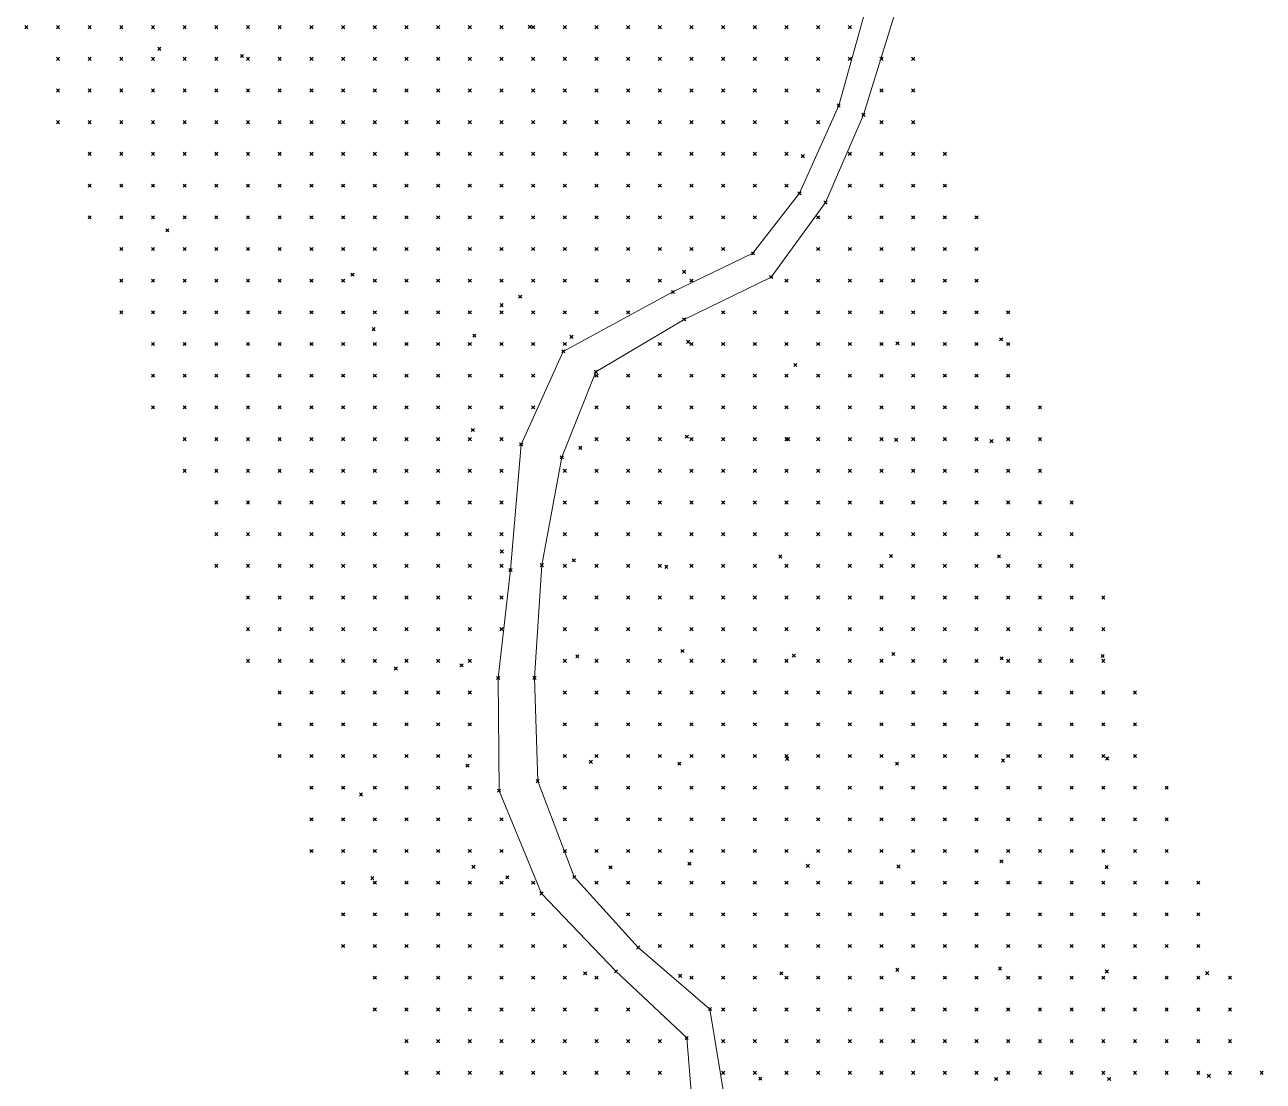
# Model space of a CAD drawing. Header units: metres. Extents: x 441556 to 446409, y 432338 to 461058.
# Drawn here: x 445040.2 to 445157.5, y 440030 to 440130 of the extents above; entities that cross this region are included whole.
import ezdxf

# ---------------------------------------------------------------- set-up
doc = ezdxf.new("R2010")
doc.units = ezdxf.units.M
doc.header["$MEASUREMENT"] = 0
doc.header["$PDMODE"] = 35
doc.header["$PDSIZE"] = 0.15
for name, color, linetype, lineweight in [('DTM-BRE-RevN_GRP_DRUM DE PIATRA', 2, 'Continuous', 0), ('DTM-BRE-RevN_GRP_DRUM PIATRA', 2, 'Continuous', 0), ('DTM-NOK-RevN_LIDAR_co_lidar', 91, 'Continuous', 0), ('DTM-NOK-RevN_RTK', 32, 'Continuous', 0)]:
    doc.layers.add(name, color=color, linetype=linetype, lineweight=lineweight)

msp = doc.modelspace()

# ---------------------------------------------------------------- linework, layer by layer
at = {"layer": 'DTM-BRE-RevN_GRP_DRUM DE PIATRA'}
for p, q in [((445117.26, 440122.335, 433.041), (445119.86, 440131.598, 432.297)), ((445113.547, 440114.025, 433.828), (445117.26, 440122.335, 433.041)), ((445109.14, 440108.341, 434.285), (445113.547, 440114.025, 433.828)), ((445101.568, 440104.683, 433.831), (445109.14, 440108.341, 434.285)), ((445091.178, 440099.06, 432.723), (445101.568, 440104.683, 433.831)), ((445087.185, 440090.257, 432.21), (445091.178, 440099.06, 432.723)), ((445086.177, 440078.369, 431.451), (445087.185, 440090.257, 432.21)), ((445085.015, 440068.133, 430.974), (445086.177, 440078.369, 431.451)), ((445085.099, 440057.468, 430.67), (445085.015, 440068.133, 430.974)), ((445089.114, 440047.747, 430.329), (445085.099, 440057.468, 430.67)), ((445096.167, 440040.378, 430.161), (445089.114, 440047.747, 430.329)), ((445102.869, 440034.067, 430.26), (445096.167, 440040.378, 430.161)), ((445103.622, 440024.885, 429.878), (445102.869, 440034.067, 430.26))]:
    msp.add_line(p, q, dxfattribs=at)
at = {"layer": 'DTM-BRE-RevN_GRP_DRUM PIATRA'}
for p, q in [((445119.602, 440121.449, 433.139), (445122.621, 440131.141, 432.526)), ((445116.007, 440113.152, 433.912), (445119.602, 440121.449, 433.139)), ((445110.869, 440106.095, 434.525), (445116.007, 440113.152, 433.912)), ((445102.619, 440102.09, 433.757), (445110.869, 440106.095, 434.525)), ((445094.261, 440097.121, 432.701), (445102.619, 440102.09, 433.757)), ((445091.037, 440089.033, 432.189), (445094.261, 440097.121, 432.701)), ((445089.147, 440078.82, 431.49), (445091.037, 440089.033, 432.189)), ((445088.452, 440068.149, 431.044), (445089.147, 440078.82, 431.49)), ((445088.753, 440058.378, 430.846), (445088.452, 440068.149, 431.044)), ((445092.225, 440049.31, 430.518), (445088.753, 440058.378, 430.846)), ((445098.27, 440042.626, 430.307), (445092.225, 440049.31, 430.518)), ((445105.065, 440036.803, 430.589), (445098.27, 440042.626, 430.307)), ((445107.065, 440024.712, 430.101), (445105.065, 440036.803, 430.589))]:
    msp.add_line(p, q, dxfattribs=at)
at = {"layer": 'DTM-NOK-RevN_LIDAR_co_lidar'}
for p in [(445040.335, 440129.747, 389.795), (445043.334, 440129.747, 394.105), (445046.333, 440129.747, 397.043), (445049.333, 440129.747, 399.314), (445052.332, 440129.747, 402.96), (445055.331, 440129.747, 405.976), (445058.331, 440129.747, 407.213), (445061.33, 440129.747, 408.765), (445064.329, 440129.747, 409.65), (445067.329, 440129.747, 410.828), (445070.328, 440129.747, 411.958), (445073.327, 440129.747, 412.6), (445076.327, 440129.747, 413.045), (445079.326, 440129.747, 413.601), (445082.325, 440129.747, 414.179), (445085.325, 440129.747, 415.358), (445088.014, 440129.777, 414.815), (445088.324, 440129.747, 415.446), (445091.323, 440129.747, 415.726), (445094.323, 440129.747, 416.325), (445097.322, 440129.747, 417.231), (445100.321, 440129.747, 418.263), (445103.321, 440129.747, 419.072), (445106.32, 440129.747, 420.031), (445109.319, 440129.747, 421.636), (445112.319, 440129.747, 424.04), (445115.318, 440129.747, 427.44), (445118.317, 440129.747, 430.794), (445052.925, 440127.703, 402.155), (445060.75, 440127.014, 408.397), (445043.334, 440126.748, 397.965), (445046.333, 440126.748, 400.291), (445049.333, 440126.748, 400.965), (445052.332, 440126.748, 402.569), (445055.331, 440126.748, 405.294), (445058.331, 440126.748, 407.226), (445061.33, 440126.748, 409.1), (445064.329, 440126.748, 410.841), (445067.329, 440126.748, 412.506), (445070.328, 440126.748, 413.686), (445073.327, 440126.748, 414.246), (445076.327, 440126.748, 414.699), (445079.326, 440126.748, 414.647), (445082.325, 440126.748, 414.382), (445085.325, 440126.748, 415.31), (445088.324, 440126.748, 415.936), (445091.323, 440126.748, 416.494), (445094.323, 440126.748, 416.881), (445097.322, 440126.748, 417.738), (445100.321, 440126.748, 418.745), (445103.321, 440126.748, 419.796), (445106.32, 440126.748, 421.512), (445109.319, 440126.748, 423.997), (445112.319, 440126.748, 426.608), (445115.318, 440126.748, 429.294), (445118.317, 440126.748, 431.624), (445121.317, 440126.748, 432.842), (445124.316, 440126.748, 434.533), (445043.334, 440123.748, 403.35), (445046.333, 440123.748, 405.764), (445049.333, 440123.748, 406.293), (445052.332, 440123.748, 406.287), (445055.331, 440123.748, 408.242), (445058.331, 440123.748, 409.936), (445061.33, 440123.748, 411.878), (445064.329, 440123.748, 413.504), (445067.329, 440123.748, 414.782), (445070.328, 440123.748, 416.055), (445073.327, 440123.748, 416.755), (445076.327, 440123.748, 417.226), (445079.326, 440123.748, 417.15), (445082.325, 440123.748, 416.574), (445085.325, 440123.748, 417.132), (445088.324, 440123.748, 417.843), (445091.323, 440123.748, 418.602), (445094.323, 440123.748, 418.929), (445097.322, 440123.748, 419.35), (445100.321, 440123.748, 420.137), (445103.321, 440123.748, 421.443), (445106.32, 440123.748, 423.451), (445109.319, 440123.748, 425.995), (445112.319, 440123.748, 428.785), (445115.318, 440123.748, 431.254), (445121.317, 440123.748, 433.274), (445124.316, 440123.748, 434.93), (445043.334, 440120.749, 407.726), (445046.333, 440120.749, 409.598), (445049.333, 440120.749, 410.864), (445052.332, 440120.749, 411.029), (445055.331, 440120.749, 411.171), (445058.331, 440120.749, 412.274), (445061.33, 440120.749, 414.172), (445064.329, 440120.749, 415.916), (445067.329, 440120.749, 417.198), (445070.328, 440120.749, 418.359), (445073.327, 440120.749, 419.479), (445076.327, 440120.749, 419.969), (445079.326, 440120.749, 420.058), (445082.325, 440120.749, 419.712), (445085.325, 440120.749, 419.533), (445088.324, 440120.749, 420.353), (445091.323, 440120.749, 421.318), (445094.323, 440120.749, 421.726), (445097.322, 440120.749, 421.459), (445100.321, 440120.749, 421.809), (445103.321, 440120.749, 423.323), (445106.32, 440120.749, 425.237), (445109.319, 440120.749, 427.376), (445112.319, 440120.749, 430.152), (445115.318, 440120.749, 432.39), (445121.317, 440120.749, 433.923), (445124.316, 440120.749, 435.583), (445046.333, 440117.75, 412.043), (445049.333, 440117.75, 413.324), (445052.332, 440117.75, 413.69), (445055.331, 440117.75, 413.741), (445058.331, 440117.75, 414.622), (445061.33, 440117.75, 416.438), (445064.329, 440117.75, 418.457), (445067.329, 440117.75, 419.901), (445070.328, 440117.75, 420.964), (445073.327, 440117.75, 422.244), (445076.327, 440117.75, 422.72), (445079.326, 440117.75, 422.665), (445082.325, 440117.75, 422.708), (445085.325, 440117.75, 422.736), (445088.324, 440117.75, 423.197), (445091.323, 440117.75, 423.951), (445094.323, 440117.75, 424.49), (445097.322, 440117.75, 423.872), (445100.321, 440117.75, 423.797), (445103.321, 440117.75, 425.03), (445106.32, 440117.75, 427.059), (445109.319, 440117.75, 429.205), (445112.319, 440117.75, 431.357), (445113.857, 440117.542, 432.274), (445118.317, 440117.75, 433.711), (445121.317, 440117.75, 435.024), (445124.316, 440117.75, 436.594), (445127.316, 440117.75, 437.657), (445046.333, 440114.75, 413.571), (445049.333, 440114.75, 415.27), (445052.332, 440114.75, 416.212), (445055.331, 440114.75, 416.44), (445058.331, 440114.75, 417.031), (445061.33, 440114.75, 418.7), (445064.329, 440114.75, 420.764), (445067.329, 440114.75, 422.449), (445070.328, 440114.75, 423.796), (445073.327, 440114.75, 424.643), (445076.327, 440114.75, 424.922), (445079.326, 440114.75, 425.34), (445082.325, 440114.75, 425.837), (445085.325, 440114.75, 425.462), (445088.324, 440114.75, 425.477), (445091.323, 440114.75, 426.229), (445094.323, 440114.75, 426.981), (445097.322, 440114.75, 426.222), (445100.321, 440114.75, 426.111), (445103.321, 440114.75, 426.92), (445106.32, 440114.75, 428.704), (445109.319, 440114.75, 431), (445112.319, 440114.75, 432.69), (445118.317, 440114.75, 434.631), (445121.317, 440114.75, 436.505), (445124.316, 440114.75, 437.998), (445127.316, 440114.75, 439.002), (445046.333, 440111.751, 414.197), (445049.333, 440111.751, 415.966), (445052.332, 440111.751, 417.572), (445055.331, 440111.751, 418.664), (445058.331, 440111.751, 419.414), (445061.33, 440111.751, 420.845), (445064.329, 440111.751, 422.834), (445067.329, 440111.751, 424.803), (445070.328, 440111.751, 425.926), (445073.327, 440111.751, 426.477), (445076.327, 440111.751, 427.098), (445079.326, 440111.751, 427.591), (445082.325, 440111.751, 428.298), (445085.325, 440111.751, 428.215), (445088.324, 440111.751, 427.862), (445091.323, 440111.751, 428.345), (445094.323, 440111.751, 428.981), (445097.322, 440111.751, 428.389), (445100.321, 440111.751, 428.727), (445103.321, 440111.751, 429.597), (445106.32, 440111.751, 430.622), (445109.319, 440111.751, 432.235), (445115.318, 440111.751, 434.347), (445118.317, 440111.751, 435.874), (445121.317, 440111.751, 438.087), (445124.316, 440111.751, 439.864), (445127.316, 440111.751, 440.852), (445130.315, 440111.751, 442.122), (445053.691, 440110.508, 418.885), (445049.333, 440108.752, 416.2), (445052.332, 440108.752, 418.065), (445055.331, 440108.752, 419.773), (445058.331, 440108.752, 421.307), (445061.33, 440108.752, 422.636), (445064.329, 440108.752, 424.193), (445067.329, 440108.752, 425.717), (445070.328, 440108.752, 426.731), (445073.327, 440108.752, 427.757), (445076.327, 440108.752, 428.734), (445079.326, 440108.752, 429.465), (445082.325, 440108.752, 430.274), (445085.325, 440108.752, 430.512), (445088.324, 440108.752, 430.44), (445091.323, 440108.752, 430.393), (445094.323, 440108.752, 430.724), (445097.322, 440108.752, 430.866), (445100.321, 440108.752, 431.312), (445103.321, 440108.752, 432.074), (445106.32, 440108.752, 432.915), (445115.318, 440108.752, 435.298), (445118.317, 440108.752, 437.109), (445121.317, 440108.752, 439.107), (445124.316, 440108.752, 441.122), (445127.316, 440108.752, 442.151), (445130.315, 440108.752, 443.128), (445049.333, 440105.752, 416.078), (445052.332, 440105.752, 417.821), (445055.331, 440105.752, 419.502), (445058.331, 440105.752, 421.214), (445061.33, 440105.752, 422.923), (445064.329, 440105.752, 424.32), (445067.329, 440105.752, 425.556), (445070.328, 440105.752, 426.769), (445071.211, 440106.325, 427.29), (445073.327, 440105.752, 427.955), (445076.327, 440105.752, 429.13), (445079.326, 440105.752, 430.032), (445082.325, 440105.752, 431.1), (445085.325, 440105.752, 432.057), (445088.324, 440105.752, 432.353), (445091.323, 440105.752, 432.438), (445094.323, 440105.752, 432.616), (445097.322, 440105.752, 432.964), (445100.321, 440105.752, 433.319), (445102.618, 440106.584, 433.61), (445103.321, 440105.752, 433.692), (445112.319, 440105.752, 434.869), (445115.318, 440105.752, 436.172), (445118.317, 440105.752, 438.093), (445121.317, 440105.752, 440.343), (445124.316, 440105.752, 442.114), (445127.316, 440105.752, 443.013), (445130.315, 440105.752, 443.929), (445087.096, 440104.24, 432.565), (445049.333, 440102.753, 415.496), (445052.332, 440102.753, 417.136), (445055.331, 440102.753, 418.814), (445058.331, 440102.753, 420.694), (445061.33, 440102.753, 422.303), (445064.329, 440102.753, 423.901), (445067.329, 440102.753, 425.305), (445070.328, 440102.753, 426.483), (445073.327, 440102.753, 427.838), (445076.327, 440102.753, 428.976), (445079.326, 440102.753, 430.264), (445082.325, 440102.753, 431.525), (445085.325, 440102.753, 432.295), (445088.324, 440102.753, 432.629), (445091.323, 440102.753, 432.792), (445094.323, 440102.753, 432.96), (445097.322, 440102.753, 433.135), (445106.32, 440102.753, 434.352), (445109.319, 440102.753, 435.132), (445112.319, 440102.753, 436.186), (445115.318, 440102.753, 437.368), (445118.317, 440102.753, 439.011), (445121.317, 440102.753, 441.106), (445124.316, 440102.753, 442.669), (445127.316, 440102.753, 443.612), (445130.315, 440102.753, 444.582), (445133.314, 440102.753, 446.167), (445052.332, 440099.754, 416.199), (445055.331, 440099.754, 417.946), (445058.331, 440099.754, 419.66), (445061.33, 440099.754, 421.309), (445064.329, 440099.754, 423.016), (445067.329, 440099.754, 424.668), (445070.328, 440099.754, 425.998), (445073.327, 440099.754, 427.31), (445076.327, 440099.754, 428.717), (445079.326, 440099.754, 430.072), (445082.325, 440099.754, 431.682), (445085.325, 440099.754, 432.264), (445088.324, 440099.754, 432.491), (445091.323, 440099.754, 432.626), (445100.321, 440099.754, 433.75), (445103.321, 440099.754, 434.79), (445106.32, 440099.754, 435.96), (445109.319, 440099.754, 437.053), (445112.319, 440099.754, 437.929), (445115.318, 440099.754, 438.891), (445118.317, 440099.754, 440.377), (445121.317, 440099.754, 442.159), (445124.316, 440099.754, 443.64), (445127.316, 440099.754, 444.549), (445130.315, 440099.754, 445.611), (445133.314, 440099.754, 446.851), (445052.332, 440096.754, 415.039), (445055.331, 440096.754, 416.598), (445058.331, 440096.754, 418.259), (445061.33, 440096.754, 420.039), (445064.329, 440096.754, 421.933), (445067.329, 440096.754, 423.575), (445070.328, 440096.754, 425.247), (445073.327, 440096.754, 426.454), (445076.327, 440096.754, 427.95), (445079.326, 440096.754, 429.495), (445082.325, 440096.754, 431.386), (445085.325, 440096.754, 432.033), (445088.324, 440096.754, 432.291), (445094.323, 440096.754, 432.877), (445097.322, 440096.754, 433.825), (445100.321, 440096.754, 435.082), (445103.321, 440096.754, 436.514), (445106.32, 440096.754, 437.666), (445109.319, 440096.754, 438.506), (445112.319, 440096.754, 439.481), (445115.318, 440096.754, 440.658), (445118.317, 440096.754, 441.649), (445121.317, 440096.754, 442.615), (445124.316, 440096.754, 443.871), (445127.316, 440096.754, 444.697), (445130.315, 440096.754, 445.778), (445133.314, 440096.754, 446.883), (445052.332, 440093.755, 413.682), (445055.331, 440093.755, 415.281), (445058.331, 440093.755, 416.943), (445061.33, 440093.755, 418.68), (445064.329, 440093.755, 420.582), (445067.329, 440093.755, 422.276), (445070.328, 440093.755, 423.935), (445073.327, 440093.755, 425.562), (445076.327, 440093.755, 426.977), (445079.326, 440093.755, 428.854), (445082.325, 440093.755, 431.148), (445085.325, 440093.755, 431.88), (445088.324, 440093.755, 432.053), (445094.323, 440093.755, 433.242), (445097.322, 440093.755, 435.012), (445100.321, 440093.755, 436.478), (445103.321, 440093.755, 438.164), (445106.32, 440093.755, 439.32), (445109.319, 440093.755, 439.893), (445112.319, 440093.755, 440.8), (445115.318, 440093.755, 441.881), (445118.317, 440093.755, 442.639), (445121.317, 440093.755, 443.3), (445124.316, 440093.755, 444.072), (445127.316, 440093.755, 444.818), (445130.315, 440093.755, 445.491), (445133.314, 440093.755, 446.464), (445136.314, 440093.755, 447.724), (445055.331, 440090.755, 413.653), (445058.331, 440090.755, 415.484), (445061.33, 440090.755, 417.289), (445064.329, 440090.755, 419.184), (445067.329, 440090.755, 421.057), (445070.328, 440090.755, 422.877), (445073.327, 440090.755, 424.852), (445076.327, 440090.755, 426.57), (445079.326, 440090.755, 428.243), (445082.325, 440090.755, 430.245), (445085.325, 440090.755, 431.64), (445094.323, 440090.755, 433.745), (445097.322, 440090.755, 435.92), (445100.321, 440090.755, 437.461), (445103.321, 440090.755, 439.105), (445106.32, 440090.755, 440.53), (445109.319, 440090.755, 441.218), (445112.319, 440090.755, 441.675), (445115.318, 440090.755, 442.254), (445118.317, 440090.755, 442.937), (445121.317, 440090.755, 443.778), (445124.316, 440090.755, 444.666), (445127.316, 440090.755, 445.547), (445130.315, 440090.755, 446.411), (445133.314, 440090.755, 447.374), (445136.314, 440090.755, 448.361), (445055.331, 440087.756, 412.118), (445058.331, 440087.756, 413.995), (445061.33, 440087.756, 415.919), (445064.329, 440087.756, 418.07), (445067.329, 440087.756, 420.167), (445070.328, 440087.756, 422.154), (445073.327, 440087.756, 424.132), (445076.327, 440087.756, 426.092), (445079.326, 440087.756, 428.125), (445082.325, 440087.756, 429.948), (445085.325, 440087.756, 431.529), (445091.323, 440087.756, 432.271), (445094.323, 440087.756, 434.151), (445097.322, 440087.756, 436.133), (445100.321, 440087.756, 437.668), (445103.321, 440087.756, 439.26), (445106.32, 440087.756, 440.69), (445109.319, 440087.756, 441.511), (445112.319, 440087.756, 442.069), (445115.318, 440087.756, 442.686), (445118.317, 440087.756, 443.369), (445121.317, 440087.756, 444.236), (445124.316, 440087.756, 445.149), (445127.316, 440087.756, 446.041), (445130.315, 440087.756, 446.951), (445133.314, 440087.756, 447.925), (445136.314, 440087.756, 448.877), (445058.331, 440084.757, 412.336), (445061.33, 440084.757, 414.668), (445064.329, 440084.757, 416.524), (445067.329, 440084.757, 418.893), (445070.328, 440084.757, 421.315), (445073.327, 440084.757, 423.625), (445076.327, 440084.757, 425.893), (445079.326, 440084.757, 427.845), (445082.325, 440084.757, 429.741), (445085.325, 440084.757, 431.251), (445091.323, 440084.757, 432.61), (445094.323, 440084.757, 434.157), (445097.322, 440084.757, 435.851), (445100.321, 440084.757, 437.471), (445103.321, 440084.757, 439.417), (445106.32, 440084.757, 440.916), (445109.319, 440084.757, 441.688), (445112.319, 440084.757, 442.358), (445115.318, 440084.757, 443.11), (445118.317, 440084.757, 443.866), (445121.317, 440084.757, 444.675), (445124.316, 440084.757, 445.486), (445127.316, 440084.757, 446.432), (445130.315, 440084.757, 447.302), (445133.314, 440084.757, 448.184), (445136.314, 440084.757, 449.139), (445139.313, 440084.757, 450.143), (445058.331, 440081.757, 411.475), (445061.33, 440081.757, 413.762), (445064.329, 440081.757, 415.767), (445067.329, 440081.757, 418.031), (445070.328, 440081.757, 420.565), (445073.327, 440081.757, 422.892), (445076.327, 440081.757, 425.316), (445079.326, 440081.757, 427.39), (445082.325, 440081.757, 429.323), (445085.325, 440081.757, 430.907), (445091.323, 440081.757, 432.773), (445094.323, 440081.757, 434.225), (445097.322, 440081.757, 435.649), (445100.321, 440081.757, 437.272), (445103.321, 440081.757, 439.378), (445106.32, 440081.757, 441.057), (445109.319, 440081.757, 441.937), (445112.319, 440081.757, 442.652), (445115.318, 440081.757, 443.442), (445118.317, 440081.757, 444.209), (445121.317, 440081.757, 445.049), (445124.316, 440081.757, 445.862), (445127.316, 440081.757, 446.63), (445130.315, 440081.757, 447.484), (445133.314, 440081.757, 448.354), (445136.314, 440081.757, 449.224), (445139.313, 440081.757, 450.166), (445058.331, 440078.758, 411.773), (445061.33, 440078.758, 414.21), (445064.329, 440078.758, 416.416), (445067.329, 440078.758, 418.684), (445070.328, 440078.758, 420.775), (445073.327, 440078.758, 422.802), (445076.327, 440078.758, 425.098), (445079.326, 440078.758, 427.286), (445082.325, 440078.758, 429.069), (445085.325, 440078.758, 430.815), (445091.323, 440078.758, 432.661), (445094.323, 440078.758, 434.236), (445097.322, 440078.758, 435.755), (445100.321, 440078.758, 437.564), (445103.321, 440078.758, 439.564), (445106.32, 440078.758, 441.117), (445109.319, 440078.758, 442.067), (445112.319, 440078.758, 442.794), (445115.318, 440078.758, 443.551), (445118.317, 440078.758, 444.339), (445121.317, 440078.758, 445.172), (445124.316, 440078.758, 446.051), (445127.316, 440078.758, 446.874), (445130.315, 440078.758, 447.685), (445133.314, 440078.758, 448.474), (445136.314, 440078.758, 449.252), (445139.313, 440078.758, 450.06), (445061.33, 440075.759, 414.313), (445064.329, 440075.759, 416.793), (445067.329, 440075.759, 419.167), (445070.328, 440075.759, 421.23), (445073.327, 440075.759, 423.259), (445076.327, 440075.759, 425.203), (445079.326, 440075.759, 427.233), (445082.325, 440075.759, 429.038), (445085.325, 440075.759, 430.776), (445091.323, 440075.759, 432.592), (445094.323, 440075.759, 434.356), (445097.322, 440075.759, 436.209), (445100.321, 440075.759, 437.941), (445103.321, 440075.759, 439.689), (445106.32, 440075.759, 441.239), (445109.319, 440075.759, 442.231), (445112.319, 440075.759, 442.881), (445115.318, 440075.759, 443.533), (445118.317, 440075.759, 444.235), (445121.317, 440075.759, 445.008), (445124.316, 440075.759, 445.796), (445127.316, 440075.759, 446.605), (445130.315, 440075.759, 447.538), (445133.314, 440075.759, 448.277), (445136.314, 440075.759, 449.032), (445139.313, 440075.759, 449.869), (445142.312, 440075.759, 450.634), (445061.33, 440072.759, 413.716), (445064.329, 440072.759, 416.191), (445067.329, 440072.759, 418.439), (445070.328, 440072.759, 420.514), (445073.327, 440072.759, 422.898), (445076.327, 440072.759, 424.825), (445079.326, 440072.759, 426.718), (445082.325, 440072.759, 428.757), (445085.325, 440072.759, 430.646), (445091.323, 440072.759, 432.575), (445094.323, 440072.759, 434.401), (445097.322, 440072.759, 436.521), (445100.321, 440072.759, 438.188), (445103.321, 440072.759, 439.774), (445106.32, 440072.759, 441.352), (445109.319, 440072.759, 442.378), (445112.319, 440072.759, 443.054), (445115.318, 440072.759, 443.746), (445118.317, 440072.759, 444.441), (445121.317, 440072.759, 445.238), (445124.316, 440072.759, 445.974), (445127.316, 440072.759, 446.635), (445130.315, 440072.759, 447.507), (445133.314, 440072.759, 448.361), (445136.314, 440072.759, 449.195), (445139.313, 440072.759, 450.055), (445142.312, 440072.759, 450.829), (445061.33, 440069.76, 412.75), (445064.329, 440069.76, 415.16), (445067.329, 440069.76, 417.502), (445070.328, 440069.76, 419.834), (445073.327, 440069.76, 422.564), (445076.327, 440069.76, 424.419), (445079.326, 440069.76, 426.51), (445082.325, 440069.76, 428.618), (445091.323, 440069.76, 432.541), (445094.323, 440069.76, 434.459), (445097.322, 440069.76, 436.67), (445100.321, 440069.76, 438.365), (445103.321, 440069.76, 439.874), (445106.32, 440069.76, 441.378), (445109.319, 440069.76, 442.399), (445112.319, 440069.76, 443.095), (445115.318, 440069.76, 443.849), (445118.317, 440069.76, 444.601), (445121.317, 440069.76, 445.371), (445124.316, 440069.76, 446.124), (445127.316, 440069.76, 446.816), (445130.315, 440069.76, 447.614), (445133.314, 440069.76, 448.471), (445136.314, 440069.76, 449.279), (445139.313, 440069.76, 450.13), (445142.312, 440069.76, 450.926), (445064.329, 440066.761, 414.699), (445067.329, 440066.761, 417.206), (445070.328, 440066.761, 419.76), (445073.327, 440066.761, 422.412), (445076.327, 440066.761, 424.349), (445079.326, 440066.761, 426.624), (445082.325, 440066.761, 428.73), (445091.323, 440066.761, 432.502), (445094.323, 440066.761, 434.609), (445097.322, 440066.761, 436.906), (445100.321, 440066.761, 438.578), (445103.321, 440066.761, 439.96), (445106.32, 440066.761, 441.374), (445109.319, 440066.761, 442.318), (445112.319, 440066.761, 442.968), (445115.318, 440066.761, 443.733), (445118.317, 440066.761, 444.464), (445121.317, 440066.761, 445.198), (445124.316, 440066.761, 445.957), (445127.316, 440066.761, 446.696), (445130.315, 440066.761, 447.459), (445133.314, 440066.761, 448.24), (445136.314, 440066.761, 448.979), (445139.313, 440066.761, 449.833), (445142.312, 440066.761, 450.656), (445145.312, 440066.761, 451.37), (445064.329, 440063.761, 415.028), (445067.329, 440063.761, 417.426), (445070.328, 440063.761, 419.917), (445073.327, 440063.761, 422.28), (445076.327, 440063.761, 424.597), (445079.326, 440063.761, 426.834), (445082.325, 440063.761, 428.882), (445091.323, 440063.761, 432.531), (445094.323, 440063.761, 434.802), (445097.322, 440063.761, 437.158), (445100.321, 440063.761, 438.746), (445103.321, 440063.761, 439.982), (445106.32, 440063.761, 441.303), (445109.319, 440063.761, 442.198), (445112.319, 440063.761, 442.795), (445115.318, 440063.761, 443.522), (445118.317, 440063.761, 444.234), (445121.317, 440063.761, 444.963), (445124.316, 440063.761, 445.721), (445127.316, 440063.761, 446.354), (445130.315, 440063.761, 446.924), (445133.314, 440063.761, 447.597), (445136.314, 440063.761, 448.461), (445139.313, 440063.761, 449.523), (445142.312, 440063.761, 450.414), (445145.312, 440063.761, 451.199), (445064.329, 440060.762, 416.244), (445067.329, 440060.762, 418.297), (445070.328, 440060.762, 420.583), (445073.327, 440060.762, 422.827), (445076.327, 440060.762, 425.245), (445079.326, 440060.762, 427.43), (445082.325, 440060.762, 429.401), (445091.323, 440060.762, 432.519), (445094.323, 440060.762, 435.125), (445097.322, 440060.762, 437.228), (445100.321, 440060.762, 438.689), (445103.321, 440060.762, 439.925), (445106.32, 440060.762, 441.15), (445109.319, 440060.762, 442.065), (445112.319, 440060.762, 442.666), (445115.318, 440060.762, 443.294), (445118.317, 440060.762, 443.984), (445121.317, 440060.762, 444.688), (445124.316, 440060.762, 445.421), (445127.316, 440060.762, 445.965), (445130.315, 440060.762, 446.49), (445133.314, 440060.762, 447.195), (445136.314, 440060.762, 448.213), (445139.313, 440060.762, 449.407), (445142.312, 440060.762, 450.28), (445145.312, 440060.762, 451.143), (445067.329, 440057.763, 419.878), (445070.328, 440057.763, 421.91), (445073.327, 440057.763, 423.998), (445076.327, 440057.763, 426.028), (445079.326, 440057.763, 428.026), (445082.325, 440057.763, 429.938), (445091.323, 440057.763, 432.254), (445094.323, 440057.763, 435.121), (445097.322, 440057.763, 436.879), (445100.321, 440057.763, 438.19), (445103.321, 440057.763, 439.554), (445106.32, 440057.763, 440.759), (445109.319, 440057.763, 441.794), (445112.319, 440057.763, 442.599), (445115.318, 440057.763, 443.204), (445118.317, 440057.763, 443.805), (445121.317, 440057.763, 444.448), (445124.316, 440057.763, 445.095), (445127.316, 440057.763, 445.617), (445130.315, 440057.763, 446.371), (445133.314, 440057.763, 447.34), (445136.314, 440057.763, 448.372), (445139.313, 440057.763, 449.318), (445142.312, 440057.763, 450.158), (445145.312, 440057.763, 450.987), (445148.311, 440057.763, 451.747), (445067.329, 440054.763, 421.106), (445070.328, 440054.763, 423.054), (445073.327, 440054.763, 424.837), (445076.327, 440054.763, 426.474), (445079.326, 440054.763, 427.995), (445082.325, 440054.763, 429.695), (445085.325, 440054.763, 430.263), (445091.323, 440054.763, 431.693), (445094.323, 440054.763, 434.448), (445097.322, 440054.763, 436.152), (445100.321, 440054.763, 437.307), (445103.321, 440054.763, 438.648), (445106.32, 440054.763, 439.859), (445109.319, 440054.763, 441.059), (445112.319, 440054.763, 442.263), (445115.318, 440054.763, 443.122), (445118.317, 440054.763, 443.71), (445121.317, 440054.763, 444.276), (445124.316, 440054.763, 444.815), (445127.316, 440054.763, 445.37), (445130.315, 440054.763, 446.237), (445133.314, 440054.763, 447.271), (445136.314, 440054.763, 448.27), (445139.313, 440054.763, 449.086), (445142.312, 440054.763, 449.961), (445145.312, 440054.763, 450.741), (445148.311, 440054.763, 451.564), (445067.329, 440051.764, 421.155), (445070.328, 440051.764, 423.016), (445073.327, 440051.764, 424.701), (445076.327, 440051.764, 426.319), (445079.326, 440051.764, 427.528), (445082.325, 440051.764, 429.152), (445085.325, 440051.764, 430.012), (445091.323, 440051.764, 430.93), (445094.323, 440051.764, 433.403), (445097.322, 440051.764, 435.253), (445100.321, 440051.764, 436.432), (445103.321, 440051.764, 437.602), (445106.32, 440051.764, 438.759), (445109.319, 440051.764, 439.889), (445112.319, 440051.764, 441.319), (445115.318, 440051.764, 442.64), (445118.317, 440051.764, 443.392), (445121.317, 440051.764, 443.988), (445124.316, 440051.764, 444.505), (445127.316, 440051.764, 445.204), (445130.315, 440051.764, 446.114), (445133.314, 440051.764, 447.054), (445136.314, 440051.764, 447.905), (445139.313, 440051.764, 448.804), (445142.312, 440051.764, 449.683), (445145.312, 440051.764, 450.454), (445148.311, 440051.764, 451.285), (445070.328, 440048.765, 422.376), (445073.327, 440048.765, 424.137), (445076.327, 440048.765, 425.611), (445079.326, 440048.765, 426.936), (445082.325, 440048.765, 428.446), (445085.325, 440048.765, 429.637), (445088.324, 440048.765, 430.098), (445094.323, 440048.765, 431.462), (445097.322, 440048.765, 433.692), (445100.321, 440048.765, 435.376), (445103.321, 440048.765, 436.553), (445106.32, 440048.765, 437.692), (445109.319, 440048.765, 438.817), (445112.319, 440048.765, 440.121), (445115.318, 440048.765, 441.616), (445118.317, 440048.765, 442.788), (445121.317, 440048.765, 443.415), (445124.316, 440048.765, 443.978), (445127.316, 440048.765, 444.794), (445130.315, 440048.765, 445.695), (445133.314, 440048.765, 446.638), (445136.314, 440048.765, 447.454), (445139.313, 440048.765, 448.359), (445142.312, 440048.765, 449.334), (445145.312, 440048.765, 450.095), (445148.311, 440048.765, 450.915), (445151.31, 440048.765, 451.703), (445070.328, 440045.765, 421.664), (445073.327, 440045.765, 423.364), (445076.327, 440045.765, 424.934), (445079.326, 440045.765, 426.419), (445082.325, 440045.765, 427.625), (445085.325, 440045.765, 428.971), (445088.324, 440045.765, 429.808), (445097.322, 440045.765, 432.049), (445100.321, 440045.765, 433.775), (445103.321, 440045.765, 435.119), (445106.32, 440045.765, 436.326), (445109.319, 440045.765, 437.66), (445112.319, 440045.765, 439.022), (445115.318, 440045.765, 440.542), (445118.317, 440045.765, 442.045), (445121.317, 440045.765, 442.876), (445124.316, 440045.765, 443.513), (445127.316, 440045.765, 444.333), (445130.315, 440045.765, 445.202), (445133.314, 440045.765, 446.132), (445136.314, 440045.765, 447.022), (445139.313, 440045.765, 447.943), (445142.312, 440045.765, 448.865), (445145.312, 440045.765, 449.707), (445148.311, 440045.765, 450.469), (445151.31, 440045.765, 451.332), (445070.328, 440042.766, 420.703), (445073.327, 440042.766, 422.43), (445076.327, 440042.766, 423.999), (445079.326, 440042.766, 425.616), (445082.325, 440042.766, 426.798), (445085.325, 440042.766, 428.085), (445088.324, 440042.766, 429.319), (445091.323, 440042.766, 429.855), (445100.321, 440042.766, 430.945), (445103.321, 440042.766, 432.734), (445106.32, 440042.766, 434.902), (445109.319, 440042.766, 436.336), (445112.319, 440042.766, 437.718), (445115.318, 440042.766, 439.469), (445118.317, 440042.766, 440.982), (445121.317, 440042.766, 442.279), (445124.316, 440042.766, 443.146), (445127.316, 440042.766, 443.808), (445130.315, 440042.766, 444.701), (445133.314, 440042.766, 445.662), (445136.314, 440042.766, 446.6), (445139.313, 440042.766, 447.546), (445142.312, 440042.766, 448.488), (445145.312, 440042.766, 449.333), (445148.311, 440042.766, 450.156), (445151.31, 440042.766, 450.91), (445073.327, 440039.767, 421.153), (445076.327, 440039.767, 422.684), (445079.326, 440039.767, 424.433), (445082.325, 440039.767, 425.917), (445085.325, 440039.767, 427.206), (445088.324, 440039.767, 428.482), (445091.323, 440039.767, 429.176), (445094.323, 440039.767, 429.717), (445103.321, 440039.767, 430.986), (445106.32, 440039.767, 432.633), (445109.319, 440039.767, 434.593), (445112.319, 440039.767, 436.785), (445115.318, 440039.767, 438.739), (445118.317, 440039.767, 440.118), (445121.317, 440039.767, 441.619), (445124.316, 440039.767, 442.665), (445127.316, 440039.767, 443.32), (445130.315, 440039.767, 444.166), (445133.314, 440039.767, 445.187), (445136.314, 440039.767, 446.183), (445139.313, 440039.767, 447.159), (445142.312, 440039.767, 447.992), (445145.312, 440039.767, 448.891), (445148.311, 440039.767, 449.77), (445151.31, 440039.767, 450.554), (445154.31, 440039.767, 451.363), (445073.327, 440036.767, 419.404), (445076.327, 440036.767, 421.162), (445079.326, 440036.767, 423.149), (445082.325, 440036.767, 424.626), (445085.325, 440036.767, 425.809), (445088.324, 440036.767, 426.939), (445091.323, 440036.767, 427.121), (445094.323, 440036.767, 428.652), (445097.322, 440036.767, 429.027), (445106.32, 440036.767, 430.89), (445109.319, 440036.767, 432.893), (445112.319, 440036.767, 435.477), (445115.318, 440036.767, 437.602), (445118.317, 440036.767, 439.268), (445121.317, 440036.767, 440.569), (445124.316, 440036.767, 442.096), (445127.316, 440036.767, 442.897), (445130.315, 440036.767, 443.709), (445133.314, 440036.767, 444.683), (445136.314, 440036.767, 445.715), (445139.313, 440036.767, 446.51), (445142.312, 440036.767, 447.472), (445145.312, 440036.767, 448.47), (445148.311, 440036.767, 449.333), (445151.31, 440036.767, 450.166), (445154.31, 440036.767, 450.957), (445076.327, 440033.768, 419.683), (445079.326, 440033.768, 421.417), (445082.325, 440033.768, 422.352), (445085.325, 440033.768, 419.633), (445088.324, 440033.768, 419.593), (445091.323, 440033.768, 421.157), (445094.323, 440033.768, 423.243), (445097.322, 440033.768, 425.046), (445100.321, 440033.768, 426.478), (445106.32, 440033.768, 430.447), (445109.319, 440033.768, 432.172), (445112.319, 440033.768, 435.093), (445115.318, 440033.768, 437.502), (445118.317, 440033.768, 438.93), (445121.317, 440033.768, 440.202), (445124.316, 440033.768, 441.357), (445127.316, 440033.768, 442.551), (445130.315, 440033.768, 443.414), (445133.314, 440033.768, 444.378), (445136.314, 440033.768, 445.344), (445139.313, 440033.768, 446.275), (445142.312, 440033.768, 447.182), (445145.312, 440033.768, 448.045), (445148.311, 440033.768, 448.945), (445151.31, 440033.768, 449.792), (445154.31, 440033.768, 450.54), (445076.327, 440030.769, 417.84), (445079.326, 440030.769, 419.098), (445082.325, 440030.769, 416.921), (445085.325, 440030.769, 417.017), (445088.324, 440030.769, 417.846), (445091.323, 440030.769, 419.292), (445094.323, 440030.769, 420.666), (445097.322, 440030.769, 422.333), (445100.321, 440030.769, 424.77), (445106.32, 440030.769, 430.184), (445109.319, 440030.769, 432.086), (445112.319, 440030.769, 434.621), (445115.318, 440030.769, 436.679), (445118.317, 440030.769, 438.505), (445121.317, 440030.769, 439.735), (445124.316, 440030.769, 440.914), (445127.316, 440030.769, 442.218), (445130.315, 440030.769, 443.238), (445133.314, 440030.769, 444.052), (445136.314, 440030.769, 444.919), (445139.313, 440030.769, 445.75), (445142.312, 440030.769, 446.668), (445145.312, 440030.769, 447.608), (445148.311, 440030.769, 448.475), (445151.31, 440030.769, 449.294), (445154.31, 440030.769, 450.112), (445157.309, 440030.769, 450.946)]:
    msp.add_point(p, dxfattribs=at)
at = {"layer": 'DTM-NOK-RevN_RTK'}
for p in [(445117.26, 440122.335, 433.041), (445119.602, 440121.449, 433.139), (445113.547, 440114.025, 433.828), (445116.007, 440113.152, 433.912), (445109.14, 440108.341, 434.285), (445110.869, 440106.095, 434.525), (445101.568, 440104.683, 433.831), (445085.342, 440103.436, 431.815), (445073.227, 440101.166, 427.774), (445102.619, 440102.09, 433.757), (445082.749, 440100.55, 432.507), (445091.95, 440100.438, 432.898), (445103.003, 440099.953, 435.463), (445132.64, 440100.203, 446.539), (445091.178, 440099.06, 432.723), (445122.831, 440099.818, 443.426), (445113.15, 440097.768, 439.436), (445094.261, 440097.121, 432.701), (445082.608, 440091.61, 431.241), (445102.883, 440090.981, 439.242), (445112.476, 440090.743, 441.984), (445122.703, 440090.683, 444.177), (445131.731, 440090.566, 447.041), (445087.185, 440090.257, 432.21), (445092.799, 440089.919, 432.573), (445091.037, 440089.033, 432.189), (445085.361, 440080.11, 431.185), (445089.147, 440078.82, 431.49), (445092.176, 440079.285, 433.32), (445111.733, 440079.642, 442.809), (445122.216, 440079.692, 445.501), (445132.438, 440079.658, 448.315), (445086.177, 440078.369, 431.451), (445100.937, 440078.668, 438.188), (445102.471, 440070.699, 439.27), (445092.512, 440070.194, 433.182), (445113.011, 440070.261, 443.405), (445122.425, 440070.412, 445.768), (445132.685, 440069.994, 448.382), (445142.252, 440070.222, 450.974), (445075.317, 440069.041, 424.567), (445081.542, 440069.339, 428.37), (445085.015, 440068.133, 430.974), (445088.452, 440068.149, 431.044), (445093.791, 440060.21, 435.599), (445102.161, 440060.036, 439.604), (445112.381, 440060.483, 442.691), (445122.777, 440060.029, 445.026), (445132.82, 440060.33, 447.391), (445142.681, 440060.514, 450.52), (445082.115, 440059.834, 430.161), (445088.753, 440058.378, 430.846), (445072.025, 440057.117, 423.644), (445085.099, 440057.468, 430.67), (445132.675, 440050.782, 446.823), (445082.674, 440050.262, 429.265), (445095.656, 440050.22, 434.012), (445103.124, 440050.568, 437.232), (445114.343, 440050.355, 441.98), (445122.92, 440050.289, 443.94), (445142.626, 440050.24, 449.562), (445073.101, 440049.19, 424.061), (445085.885, 440049.273, 430.165), (445092.225, 440049.31, 430.518), (445089.114, 440047.747, 430.329), (445098.27, 440042.626, 430.307), (445093.247, 440040.18, 429.893), (445096.167, 440040.378, 430.161), (445111.819, 440040.177, 436.264), (445122.812, 440040.508, 442.787), (445132.528, 440040.644, 445.125), (445142.645, 440040.357, 448.169), (445152.149, 440040.196, 450.757), (445102.248, 440039.953, 430.465), (445105.065, 440036.803, 430.589), (445102.869, 440034.067, 430.26), (445109.839, 440030.214, 431.364), (445132.162, 440030.18, 443.731), (445142.874, 440030.185, 446.745), (445152.315, 440030.482, 449.523)]:
    msp.add_point(p, dxfattribs=at)

doc.saveas('drawing.dxf')
